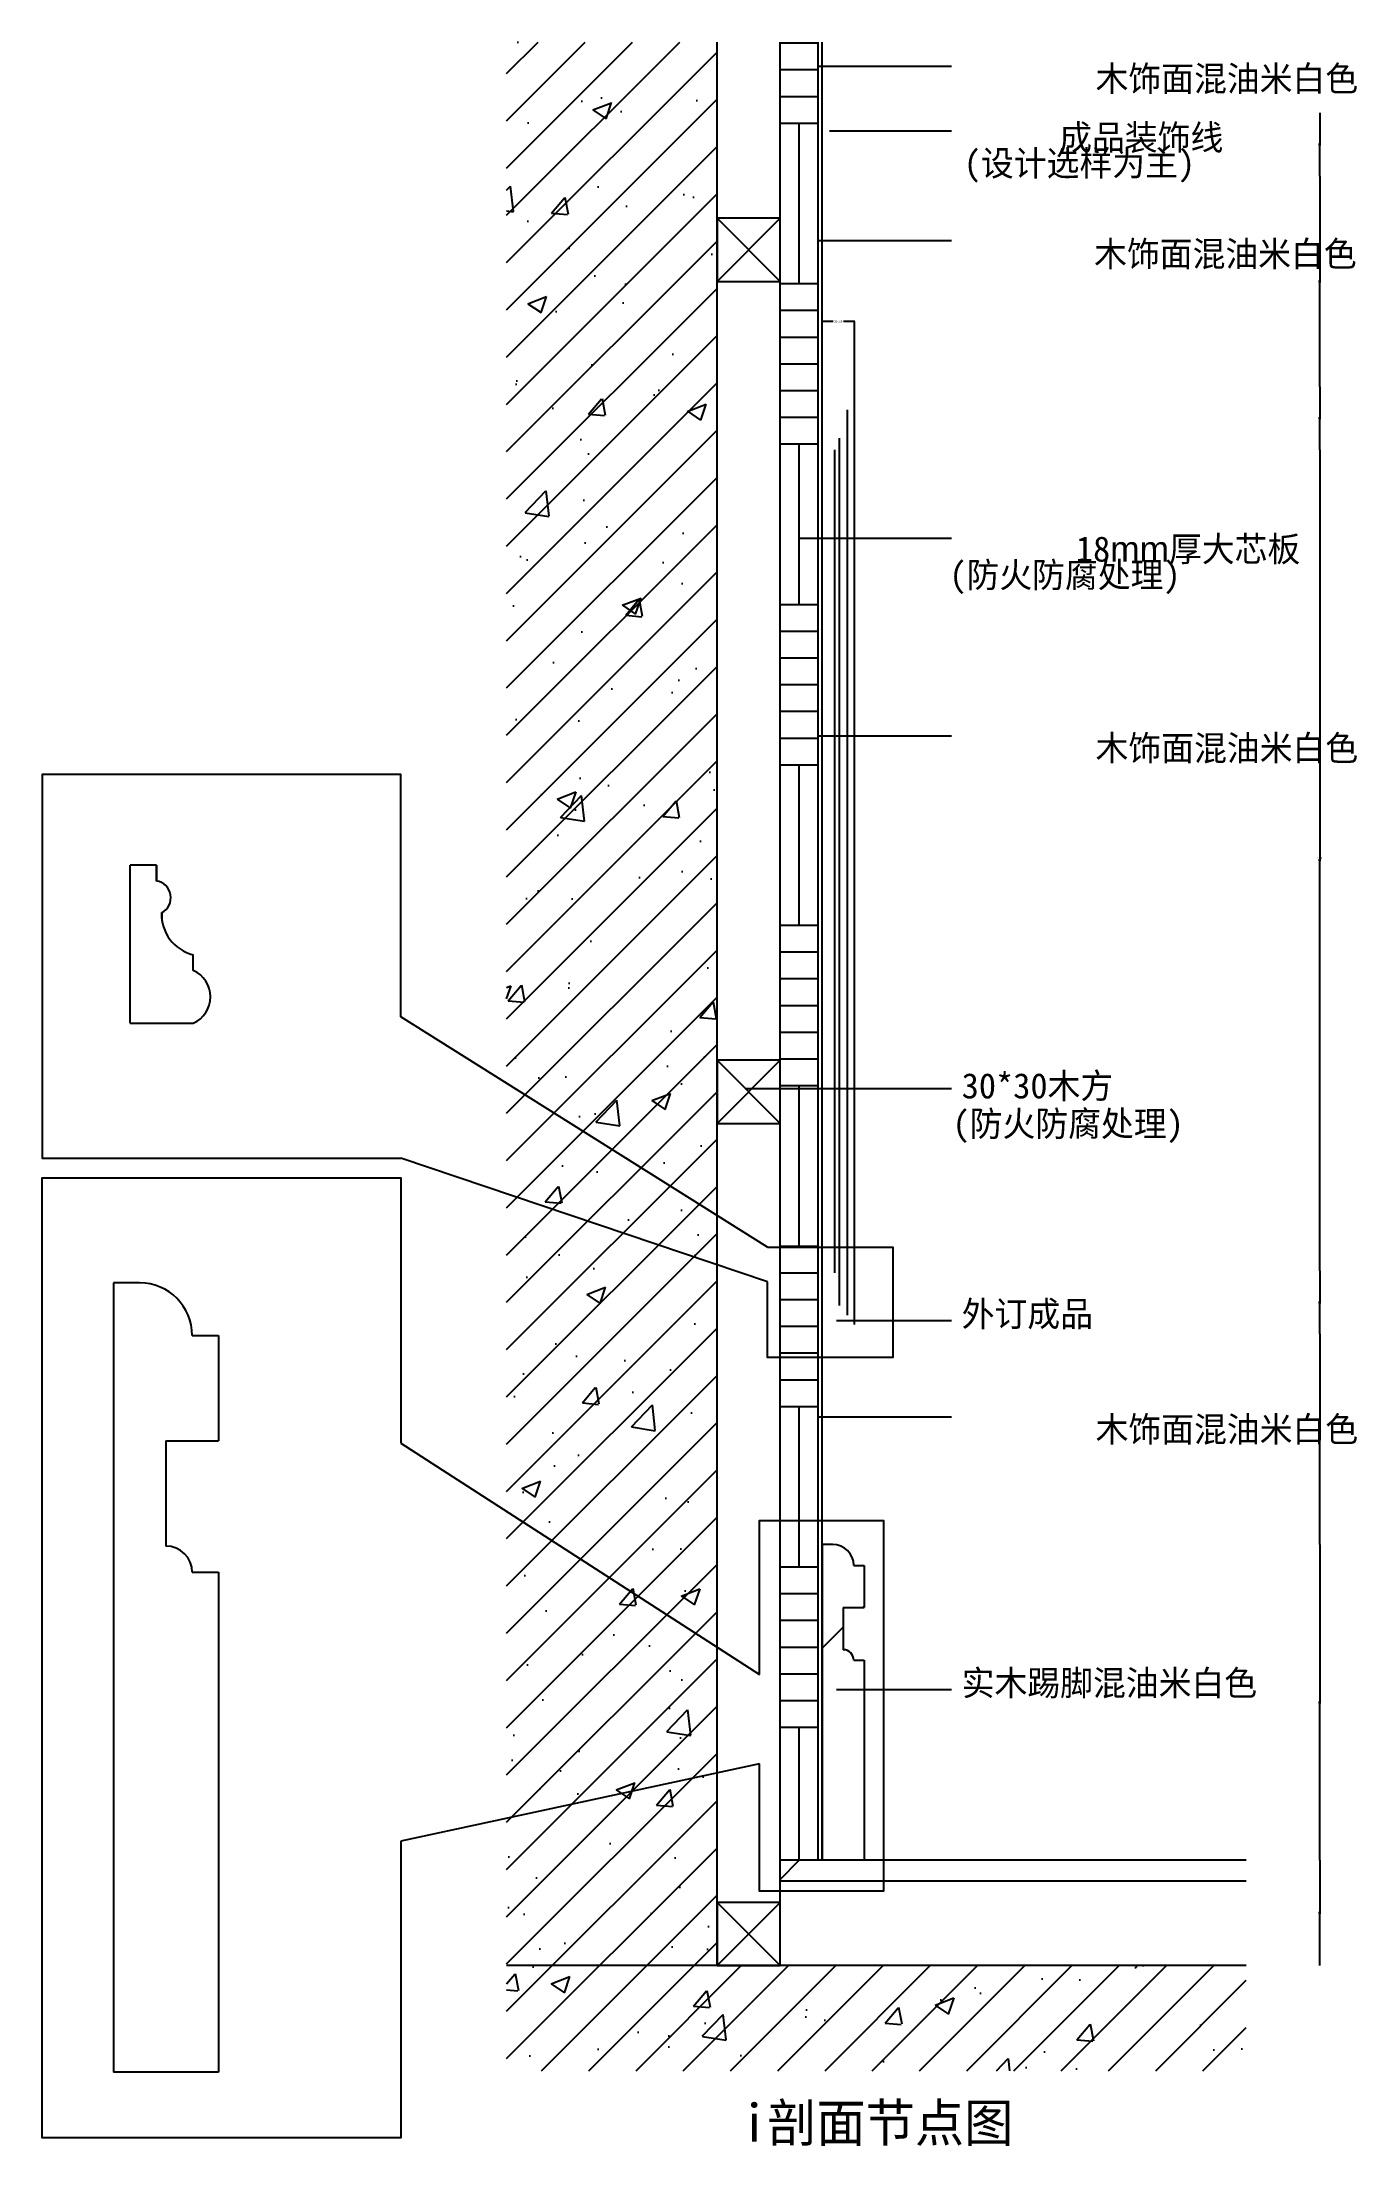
# Model space of a CAD drawing. Header units: metres. Extents: x -119532 to -108333, y 27767 to 31152.
# Drawn here: x -108957 to -108333, y 27767 to 28766 of the extents above; entities outside this region: 2.
import ezdxf

# ---------------------------------------------------------------- set-up
doc = ezdxf.new("R2010")
doc.units = ezdxf.units.M
for name, color, linetype in [('10填充', 8, 'Continuous'), ('1虚线', 8, 'Continuous'), ('21', 8, 'Continuous'), ('4', 3, 'Continuous'), ('7标住', 1, 'Continuous'), ('LAYER2', 3, 'Continuous'), ('WALL', 7, 'Continuous'), ('填充', 8, 'Continuous'), ('文字', 1, 'Continuous'), ('标注', 1, 'Continuous')]:
    doc.layers.add(name, color=color, linetype=linetype)
doc.dimstyles.get("Standard").update_dxf_attribs({"dimtxt": 2.5, "dimasz": 2.5, "dimexe": 1.25, "dimexo": 0.625, "dimtad": 1, "dimcen": 2.5, "dimazin": 3, "dimtfac": 1, "dimtmove": 0, "dimatfit": 3})

# ---------------------------------------------------------------- blocks, each defined once
blk = doc.blocks.new('30')
at = {"layer": '21'}
for p, q in [((-221380, -33186.34), (-221350, -33156.34)), ((-221350, -33186.34), (-221380, -33156.34))]:
    blk.add_line(p, q, dxfattribs=at)
blk.add_lwpolyline([(-221380, -33186.34), (-221350, -33186.34), (-221350, -33156.34), (-221380, -33156.34)], close=True, dxfattribs=at)
blk = doc.blocks.new('gb')
at = {"layer": '4'}
blk.add_line((-120130.86, 29859.78), (-120150.86, 29859.78), dxfattribs=at)
for centre, radius, end in [((-120145.86, 29999.78), 10, 90), ((-120140.87, 29954.78), 5, 89.98)]:
    blk.add_arc(centre, radius, 0, end, dxfattribs=at)
at = {"layer": 'LAYER2'}
for p, q in [((-120145.86, 30009.78), (-120150.86, 30009.78)), ((-120150.86, 30009.78), (-120150.86, 29859.78)), ((-120135.86, 29999.78), (-120130.86, 29999.78)), ((-120130.86, 29999.78), (-120130.86, 29979.78)), ((-120140.86, 29979.78), (-120140.86, 29959.78)), ((-120140.86, 29979.78), (-120130.86, 29979.78)), ((-120135.87, 29954.78), (-120130.86, 29954.78)), ((-120130.86, 29954.78), (-120130.86, 29859.78))]:
    blk.add_line(p, q, dxfattribs=at)
blk = doc.blocks.new('n1')
at = {"layer": '4'}
blk.add_line((-108816.22, 28288.28, 9406.7), (-108816.22, 28318.28, 9406.7), dxfattribs=at)
at = {"layer": 'LAYER2'}
for p, q in [((-108811.22, 28318.28, 9406.7), (-108816.22, 28318.28, 9406.7)), ((-108811.22, 28315.28, 9406.7), (-108811.22, 28318.28, 9406.7)), ((-108811.22, 28315.28, 9406.7), (-108811.22, 28318.28, 9406.7)), ((-108811.22, 28315.28, 9406.7), (-108811.22, 28318.28, 9406.7)), ((-108811.22, 28318.28, 9406.7), (-108811.22, 28315.28, 9406.7)), ((-108810.22, 28308.16, 9406.7), (-108810.22, 28309.28, 9406.7)), ((-108810.22, 28308.16, 9406.7), (-108810.22, 28309.28, 9406.7)), ((-108810.22, 28308.16, 9406.7), (-108810.22, 28309.28, 9406.7)), ((-108804.22, 28298.28, 9406.7), (-108804.22, 28301.28, 9406.7)), ((-108816.22, 28288.28, 9406.7), (-108804.22, 28288.28, 9406.7))]:
    blk.add_line(p, q, dxfattribs=at)
for centre, radius, start, end in [((-108811.69, 28312.12, 9406.7), 3.2, 297.41, 81.51), ((-108802.47, 28308.85, 9406.7), 7.76, 176.76, 256.98), ((-108806.42, 28293.28, 9406.7), 5.46, 293.76, 66.24)]:
    blk.add_arc(centre, radius, start, end, dxfattribs=at)
blk = doc.blocks.new('_CLOSEDFILLED')
at = {"color": 0, "linetype": 'BYBLOCK'}
blk.add_solid([(-1, 0.2), (0, 0), (-1, -0.2)], dxfattribs=at)
blk = doc.blocks.new('*D1')
for p, q in [((-108581.56, 28633.25), (-108586.94, 28633.25)), ((-108586.69, 28597.78), (-108586.69, 28633.25)), ((-108571.18, 28633.25), (-108576.56, 28633.25)), ((-108571.43, 28597.78), (-108571.43, 28633.25))]:
    blk.add_line(p, q)
at = {"layer": 'Defpoints'}
for p in [(-108571.43, 28633.25), (-108586.69, 28597.78), (-108571.43, 28597.78)]:
    blk.add_point(p, dxfattribs=at)
at = {"layer": '7标住', "xscale": 0.25, "yscale": 0.25}
blk.add_blockref('_CLOSEDFILLED', (-108586.69, 28633.25), dxfattribs=at)
at = {"layer": '7标住', "xscale": 0.25, "yscale": 0.25, "rotation": 180}
blk.add_blockref('_CLOSEDFILLED', (-108571.43, 28633.25), dxfattribs=at)
at = {"layer": '7标住', "insert": (-108579.06, 28633.25), "char_height": 1, "attachment_point": 5}
blk.add_mtext('15,26', dxfattribs=at)
blk = doc.blocks.new('*D2')
for p, q in [((-108350.28, 27902.28), (-108350.28, 27877.28)), ((-108350.53, 27877.28), (-108350.78, 27877.28)), ((-108350.28, 27852.28), (-108350.28, 27877.28)), ((-108350.28, 27877.28), (-108350.28, 27877.28)), ((-108350.03, 27877.28), (-108349.78, 27877.28))]:
    blk.add_line(p, q)
at = {"layer": 'Defpoints'}
for p in [(-108350.28, 27902.28), (-108350.28, 27877.28), (-108350.28, 27852.28)]:
    blk.add_point(p, dxfattribs=at)
at = {"layer": '7标住', "xscale": 0.25, "yscale": 0.25}
blk.add_blockref('_CLOSEDFILLED', (-108350.28, 27877.28), dxfattribs=at)
at = {"layer": '7标住', "xscale": 0.25, "yscale": 0.25, "rotation": 180}
blk.add_blockref('_CLOSEDFILLED', (-108350.28, 27877.28), dxfattribs=at)
at = {"layer": '7标住', "insert": (-108350.28, 27878.405), "char_height": 1, "attachment_point": 5}
blk.add_mtext('0', dxfattribs=at)
blk = doc.blocks.new('*D3')
for p, q in [((-108350.28, 28052.28), (-108350.28, 27977.28)), ((-108350.53, 27977.28), (-108350.78, 27977.28)), ((-108350.28, 27902.28), (-108350.28, 27977.28)), ((-108350.28, 27977.28), (-108350.28, 27977.28)), ((-108350.03, 27977.28), (-108349.78, 27977.28))]:
    blk.add_line(p, q)
at = {"layer": 'Defpoints'}
for p in [(-108350.28, 28052.28), (-108350.28, 27977.28), (-108350.28, 27902.28)]:
    blk.add_point(p, dxfattribs=at)
at = {"layer": '7标住', "xscale": 0.25, "yscale": 0.25}
blk.add_blockref('_CLOSEDFILLED', (-108350.28, 27977.28), dxfattribs=at)
at = {"layer": '7标住', "xscale": 0.25, "yscale": 0.25, "rotation": 180}
blk.add_blockref('_CLOSEDFILLED', (-108350.28, 27977.28), dxfattribs=at)
at = {"layer": '7标住', "insert": (-108350.28, 27978.405), "char_height": 1, "attachment_point": 5}
blk.add_mtext('0', dxfattribs=at)
blk = doc.blocks.new('*D4')
for p, q in [((-108350.28, 28152.28), (-108350.28, 28102.28)), ((-108350.53, 28102.28), (-108350.78, 28102.28)), ((-108350.28, 28052.28), (-108350.28, 28102.28)), ((-108350.28, 28102.28), (-108350.28, 28102.28)), ((-108350.03, 28102.28), (-108349.78, 28102.28))]:
    blk.add_line(p, q)
at = {"layer": 'Defpoints'}
for p in [(-108350.28, 28152.28), (-108350.28, 28102.28), (-108350.28, 28052.28)]:
    blk.add_point(p, dxfattribs=at)
at = {"layer": '7标住', "xscale": 0.25, "yscale": 0.25}
blk.add_blockref('_CLOSEDFILLED', (-108350.28, 28102.28), dxfattribs=at)
at = {"layer": '7标住', "xscale": 0.25, "yscale": 0.25, "rotation": 180}
blk.add_blockref('_CLOSEDFILLED', (-108350.28, 28102.28), dxfattribs=at)
at = {"layer": '7标住', "insert": (-108350.28, 28103.405), "char_height": 1, "attachment_point": 5}
blk.add_mtext('0', dxfattribs=at)
blk = doc.blocks.new('*D5')
for p, q in [((-108350.28, 28182.28), (-108350.28, 28167.28)), ((-108350.53, 28167.28), (-108350.78, 28167.28)), ((-108350.28, 28152.28), (-108350.28, 28167.28)), ((-108350.28, 28167.28), (-108350.28, 28167.28)), ((-108350.03, 28167.28), (-108349.78, 28167.28))]:
    blk.add_line(p, q)
at = {"layer": 'Defpoints'}
for p in [(-108350.28, 28182.28), (-108350.28, 28167.28), (-108350.28, 28152.28)]:
    blk.add_point(p, dxfattribs=at)
at = {"layer": '7标住', "xscale": 0.25, "yscale": 0.25}
blk.add_blockref('_CLOSEDFILLED', (-108350.28, 28167.28), dxfattribs=at)
at = {"layer": '7标住', "xscale": 0.25, "yscale": 0.25, "rotation": 180}
blk.add_blockref('_CLOSEDFILLED', (-108350.28, 28167.28), dxfattribs=at)
at = {"layer": '7标住', "insert": (-108350.28, 28168.405), "char_height": 1, "attachment_point": 5}
blk.add_mtext('0', dxfattribs=at)
blk = doc.blocks.new('*D6')
for p, q in [((-108350.28, 28572.28), (-108350.28, 28377.28)), ((-108350.53, 28377.28), (-108350.78, 28377.28)), ((-108350.28, 28182.28), (-108350.28, 28377.28)), ((-108350.28, 28377.28), (-108350.28, 28377.28)), ((-108350.03, 28377.28), (-108349.78, 28377.28))]:
    blk.add_line(p, q)
at = {"layer": 'Defpoints'}
for p in [(-108350.28, 28572.28), (-108350.28, 28377.28), (-108350.28, 28182.28)]:
    blk.add_point(p, dxfattribs=at)
at = {"layer": '7标住', "xscale": 0.25, "yscale": 0.25}
blk.add_blockref('_CLOSEDFILLED', (-108350.28, 28377.28), dxfattribs=at)
at = {"layer": '7标住', "xscale": 0.25, "yscale": 0.25, "rotation": 180}
blk.add_blockref('_CLOSEDFILLED', (-108350.28, 28377.28), dxfattribs=at)
at = {"layer": '7标住', "insert": (-108350.28, 28378.405), "char_height": 1, "attachment_point": 5}
blk.add_mtext('410', dxfattribs=at)
blk = doc.blocks.new('*D7')
for p, q in [((-108350.28, 28602.28), (-108350.28, 28587.28)), ((-108350.53, 28587.28), (-108350.78, 28587.28)), ((-108350.28, 28572.28), (-108350.28, 28587.28)), ((-108350.28, 28587.28), (-108350.28, 28587.28)), ((-108350.03, 28587.28), (-108349.78, 28587.28))]:
    blk.add_line(p, q)
at = {"layer": 'Defpoints'}
for p in [(-108350.28, 28602.28), (-108350.28, 28587.28), (-108350.28, 28572.28)]:
    blk.add_point(p, dxfattribs=at)
at = {"layer": '7标住', "xscale": 0.25, "yscale": 0.25}
blk.add_blockref('_CLOSEDFILLED', (-108350.28, 28587.28), dxfattribs=at)
at = {"layer": '7标住', "xscale": 0.25, "yscale": 0.25, "rotation": 180}
blk.add_blockref('_CLOSEDFILLED', (-108350.28, 28587.28), dxfattribs=at)
at = {"layer": '7标住', "insert": (-108350.28, 28588.405), "char_height": 1, "attachment_point": 5}
blk.add_mtext('0', dxfattribs=at)
blk = doc.blocks.new('*D8')
for p, q in [((-108350.28, 28702.28), (-108350.28, 28652.28)), ((-108350.53, 28652.28), (-108350.78, 28652.28)), ((-108350.28, 28602.28), (-108350.28, 28652.28)), ((-108350.28, 28652.28), (-108350.28, 28652.28)), ((-108350.03, 28652.28), (-108349.78, 28652.28))]:
    blk.add_line(p, q)
at = {"layer": 'Defpoints'}
for p in [(-108350.28, 28702.28), (-108350.28, 28652.28), (-108350.28, 28602.28)]:
    blk.add_point(p, dxfattribs=at)
at = {"layer": '7标住', "xscale": 0.25, "yscale": 0.25}
blk.add_blockref('_CLOSEDFILLED', (-108350.28, 28652.28), dxfattribs=at)
at = {"layer": '7标住', "xscale": 0.25, "yscale": 0.25, "rotation": 180}
blk.add_blockref('_CLOSEDFILLED', (-108350.28, 28652.28), dxfattribs=at)
at = {"layer": '7标住', "insert": (-108350.28, 28653.405), "char_height": 1, "attachment_point": 5}
blk.add_mtext('0', dxfattribs=at)
blk = doc.blocks.new('*D9')
for p, q in [((-108350.28, 28732.28), (-108350.28, 28717.28)), ((-108350.53, 28717.28), (-108350.78, 28717.28)), ((-108350.28, 28702.28), (-108350.28, 28717.28)), ((-108350.28, 28717.28), (-108350.28, 28717.28)), ((-108350.03, 28717.28), (-108349.78, 28717.28))]:
    blk.add_line(p, q)
at = {"layer": 'Defpoints'}
for p in [(-108350.28, 28732.28), (-108350.28, 28717.28), (-108350.28, 28702.28)]:
    blk.add_point(p, dxfattribs=at)
at = {"layer": '7标住', "xscale": 0.25, "yscale": 0.25}
blk.add_blockref('_CLOSEDFILLED', (-108350.28, 28717.28), dxfattribs=at)
at = {"layer": '7标住', "xscale": 0.25, "yscale": 0.25, "rotation": 180}
blk.add_blockref('_CLOSEDFILLED', (-108350.28, 28717.28), dxfattribs=at)
at = {"layer": '7标住', "insert": (-108350.28, 28718.405), "char_height": 1, "attachment_point": 5}
blk.add_mtext('0', dxfattribs=at)

msp = doc.modelspace()

# ---------------------------------------------------------------- hatches: boundary and pattern name
at = {"layer": '10填充'}
h = msp.add_hatch(dxfattribs=at)
h.set_pattern_fill('B029', scale=30)
h.set_pattern_definition([(45, (0, 0), (-67.35192, 67.35192), [])])
h.paths.add_polyline_path([(-108566.69, 27997.28), (-108571.7, 27997.28, 0.41), (-108576.69, 28002.28), (-108576.69, 28022.28), (-108566.69, 28022.28), (-108566.69, 28042.28), (-108571.69, 28042.28, 0.41), (-108581.69, 28052.28), (-108586.69, 28052.28), (-108586.69, 27902.28), (-108566.69, 27902.28)])
h = msp.add_hatch(dxfattribs=at)
h.set_pattern_fill('ANSI36', scale=50)
h.paths.add_polyline_path([(-108385.21, 27902.28), (-108606.69, 27902.28), (-108606.69, 27892.28), (-108385.21, 27892.28)])
h = msp.add_hatch(dxfattribs=at)
h.set_pattern_fill('AR-CONC', scale=5)
h.paths.add_polyline_path([(-108385.21, 27892.28), (-108606.69, 27892.28), (-108606.69, 27852.28), (-108385.21, 27852.28)])
at = {"layer": '填充'}
h = msp.add_hatch(dxfattribs=at)
h.set_pattern_fill('ANSI31', scale=5)
h.paths.add_polyline_path([(-108636.69, 28765.97), (-108736.69, 28765.97), (-108736.69, 27852.28), (-108636.69, 27852.28), (-108636.69, 27882.28)])
h.paths.add_polyline_path([(-108385.21, 27852.28), (-108736.69, 27852.28), (-108736.69, 27802.28), (-108385.21, 27802.28)])
h = msp.add_hatch(dxfattribs=at)
h.set_pattern_fill('AR-CONC', scale=0.5)
h.paths.add_polyline_path([(-108636.69, 28765.97), (-108736.69, 28765.97), (-108736.69, 27852.28), (-108636.69, 27852.28), (-108636.69, 27882.28)])
h.paths.add_polyline_path([(-108385.21, 27852.28), (-108736.69, 27852.28), (-108736.69, 27802.28), (-108385.21, 27802.28)])
h = msp.add_hatch(dxfattribs=at)
h.set_pattern_fill('AR-PARQ1', scale=0.25)
h.paths.add_polyline_path([(-108588.69, 28765.97), (-108606.69, 28765.97), (-108606.69, 27902.28), (-108588.69, 27902.28)])

# ---------------------------------------------------------------- linework, layer by layer
at = {"layer": '1虚线'}
for p, q in [((-108571.43, 28156.78, 9406.7), (-108571.43, 28597.78, 9406.7)), ((-108574.69, 28161.28, 9406.7), (-108574.69, 28591.28, 9406.7)), ((-108578.48, 28165.81, 9406.7), (-108578.48, 28577.78, 9406.7)), ((-108580.69, 28181.28, 9406.7), (-108580.69, 28572.28, 9406.7)), ((-108612.69, 28193.55), (-108787, 28302.97)), ((-108612.69, 28177.13), (-108787, 28235.83)), ((-108787, 28100.44), (-108616.56, 27990.52)), ((-108616.56, 27948.1), (-108787, 27911.32))]:
    msp.add_line(p, q, dxfattribs=at)
for points in [[(-108787, 28302.97), (-108787, 28418), (-108957.46, 28418), (-108957.46, 28235.83), (-108787, 28235.83)], [(-108787, 27911.32), (-108787, 27770.35), (-108957.46, 27770.35), (-108957.46, 28226.51), (-108787, 28226.51), (-108787, 28100.44)], [(-108612.69, 28193.55), (-108553.2, 28193.55), (-108553.2, 28141.1), (-108612.69, 28141.1), (-108612.69, 28177.13)], [(-108616.56, 27990.52), (-108616.56, 28063.67), (-108557.58, 28063.67), (-108557.58, 27887.64), (-108616.56, 27887.64), (-108616.56, 27948.1)]]:
    msp.add_lwpolyline(points, dxfattribs=at)
at = {"layer": '21'}
for p, q in [((-108606.69, 27852.28, 9406.7), (-108606.69, 28765.97, 9406.7)), ((-108588.69, 27902.28, 9406.7), (-108588.69, 28765.97, 9406.7))]:
    msp.add_line(p, q, dxfattribs=at)
at = {"layer": '4'}
for p, q in [((-108586.69, 27902.28, 9406.7), (-108586.69, 28765.97, 9406.7)), ((-108385.21, 27902.28, 9406.7), (-108606.69, 27902.28, 9406.7)), ((-108566.69, 27902.28, 9406.7), (-108586.69, 27902.28, 9406.7)), ((-108385.21, 27892.28, 9406.7), (-108606.69, 27892.28, 9406.7))]:
    msp.add_line(p, q, dxfattribs=at)
for centre, radius, end in [((-108581.69, 28042.28, 9406.7), 10, 90), ((-108576.7, 27997.28, 9406.7), 5, 89.98)]:
    msp.add_arc(centre, radius, 0, end, dxfattribs=at)
at = {"layer": 'LAYER2'}
for p, q in [((-108581.69, 28052.28, 9406.7), (-108586.69, 28052.28, 9406.7)), ((-108586.69, 28052.28, 9406.7), (-108586.69, 27902.28, 9406.7)), ((-108571.69, 28042.28, 9406.7), (-108566.69, 28042.28, 9406.7)), ((-108566.69, 28042.28, 9406.7), (-108566.69, 28022.28, 9406.7)), ((-108576.69, 28022.28, 9406.7), (-108576.69, 28002.28, 9406.7)), ((-108576.69, 28022.28, 9406.7), (-108566.69, 28022.28, 9406.7)), ((-108571.7, 27997.28, 9406.7), (-108566.69, 27997.28, 9406.7)), ((-108566.69, 27997.28, 9406.7), (-108566.69, 27902.28, 9406.7))]:
    msp.add_line(p, q, dxfattribs=at)
at = {"layer": 'WALL'}
for p, q in [((-108636.69, 27852.28, 9406.7), (-108636.69, 28765.97, 9406.7)), ((-108385.21, 27852.28, 9406.7), (-108736.69, 27852.28, 9406.7))]:
    msp.add_line(p, q, dxfattribs=at)

# ---------------------------------------------------------------- block references
at = {"layer": '21', "rotation": 90}
for p in [(-141793.03, 250032.28, 9406.7), (-141793.03, 249632.28, 9406.7), (-141793.03, 249232.28, 9406.7)]:
    msp.add_blockref('30', p, dxfattribs=at)
at = {"layer": '标注', "xscale": 2.5, "yscale": 2.5, "zscale": 2.5}
for name, p in [('n1', (163124.97, -42420.76)), ('gb', (191453.57, -46847.89))]:
    msp.add_blockref(name, p, dxfattribs=at)

# ---------------------------------------------------------------- texts
at = {"layer": '7标住'}
for s, p in [('(设计选样为主)', (-108519.42, 28702.42, 9406.7)), ('(防火防腐处理)', (-108526.3, 28506.92, 9406.7)), ('30*30木方', (-108520.42, 28264.18, 9406.7)), ('(防火防腐处理)', (-108524.79, 28246.2, 9406.7)), ('外订成品', (-108520.42, 28155.86, 9406.7)), ('实木踢脚混油米白色', (-108520.42, 27980.5, 9406.7))]:
    msp.add_text(s, height=12, dxfattribs=at).set_placement(p)
at = {"layer": '7标住', "char_height": 12, "attachment_point": 1}
for s, insert in [('木饰面混油米白色', (-108456.8, 28754.63, 9406.7)), ('成品装饰线', (-108474.07, 28726.67, 9406.7)), ('木饰面混油米白色', (-108457.49, 28671.39, 9406.7)), ('18{\\fArial|b0|i0|c0|p32;mm}厚大芯板', (-108466.14, 28531.17, 9406.7)), ('木饰面混油米白色', (-108456.8, 28436.6, 9406.7)), ('木饰面混油米白色', (-108456.8, 28113.03, 9406.7))]:
    msp.add_mtext(s, dxfattribs=dict(at, insert=insert))
at = {"layer": '文字'}
msp.add_text('i剖面节点图', height=18, dxfattribs=at).set_placement((-108625.13, 27768.55, 9406.7))
at = {"layer": '标注', "char_height": 10, "attachment_point": 1}
for insert in [(-119532.4, 31152.23, 9406.7), (-119532.4, 30463.9, 9406.7)]:
    msp.add_mtext('\\A1;', dxfattribs=dict(at, insert=insert))

# ---------------------------------------------------------------- dimensions: what is measured, and where the dimension line sits
at = {"layer": '7标住'}
for base, p1, p2, picture, middle in [((-108350.28, 28717.28), (-108350.28, 28702.28, 9406.7), (-108350.28, 28732.28, 9406.7), '*D9', (-108350.28, 28718.405)), ((-108350.28, 28652.28), (-108350.28, 28602.28, 9406.7), (-108350.28, 28702.28, 9406.7), '*D8', (-108350.28, 28653.405)), ((-108571.43, 28633.25), (-108571.43, 28597.78, 9406.7), (-108586.69, 28597.78, 9406.7), '*D1', (-108579.06, 28633.25)), ((-108350.28, 28587.28), (-108350.28, 28572.28, 9406.7), (-108350.28, 28602.28, 9406.7), '*D7', (-108350.28, 28588.405)), ((-108350.28, 28167.28), (-108350.28, 28152.28, 9406.7), (-108350.28, 28182.28, 9406.7), '*D5', (-108350.28, 28168.405)), ((-108350.28, 28102.28), (-108350.28, 28052.28, 9406.7), (-108350.28, 28152.28, 9406.7), '*D4', (-108350.28, 28103.405)), ((-108350.28, 27977.28), (-108350.28, 27902.28, 9406.7), (-108350.28, 28052.28, 9406.7), '*D3', (-108350.28, 27978.405)), ((-108350.28, 27877.28), (-108350.28, 27902.28, 9406.7), (-108350.28, 27852.28, 9406.7), '*D2', (-108350.28, 27878.405))]:
    dim = msp.add_linear_dim(base=base, p1=p1, p2=p2, dimstyle='Standard', dxfattribs=at)
    dim.commit()
    dim.dimension.update_dxf_attribs({"geometry": picture, "text_midpoint": middle})
dim = msp.add_linear_dim(base=(-108350.28, 28377.28), p1=(-108350.28, 28182.28, 9406.7), p2=(-108350.28, 28572.28, 9406.7), text='410', dimstyle='Standard', dxfattribs=at)
dim.commit()
dim.dimension.update_dxf_attribs({"geometry": '*D6', "text_midpoint": (-108350.28, 28378.405)})

# ---------------------------------------------------------------- leaders
at = {"layer": '标注'}
for points in [[(-108588.55, 28754.45, 9406.7), (-108525.24, 28754.45, 9406.7)], [(-108583.18, 28723.8, 9406.7), (-108525.24, 28723.8, 9406.7)], [(-108588.55, 28671.69, 9406.7), (-108525.24, 28671.69, 9406.7)], [(-108598.16, 28530.26, 9406.7), (-108525.24, 28530.26, 9406.7)], [(-108588.55, 28436.42, 9406.7), (-108525.24, 28436.42, 9406.7)], [(-108623.36, 28268.94, 9406.7), (-108525.24, 28268.94, 9406.7)], [(-108579.9, 28158.73, 9406.7), (-108525.24, 28158.73, 9406.7)], [(-108588.55, 28112.85, 9406.7), (-108525.24, 28112.85, 9406.7)], [(-108579.9, 27983.36, 9406.7), (-108525.24, 27983.36, 9406.7)]]:
    msp.add_leader(points, dimstyle='Standard', dxfattribs=at)

doc.saveas('drawing.dxf')
